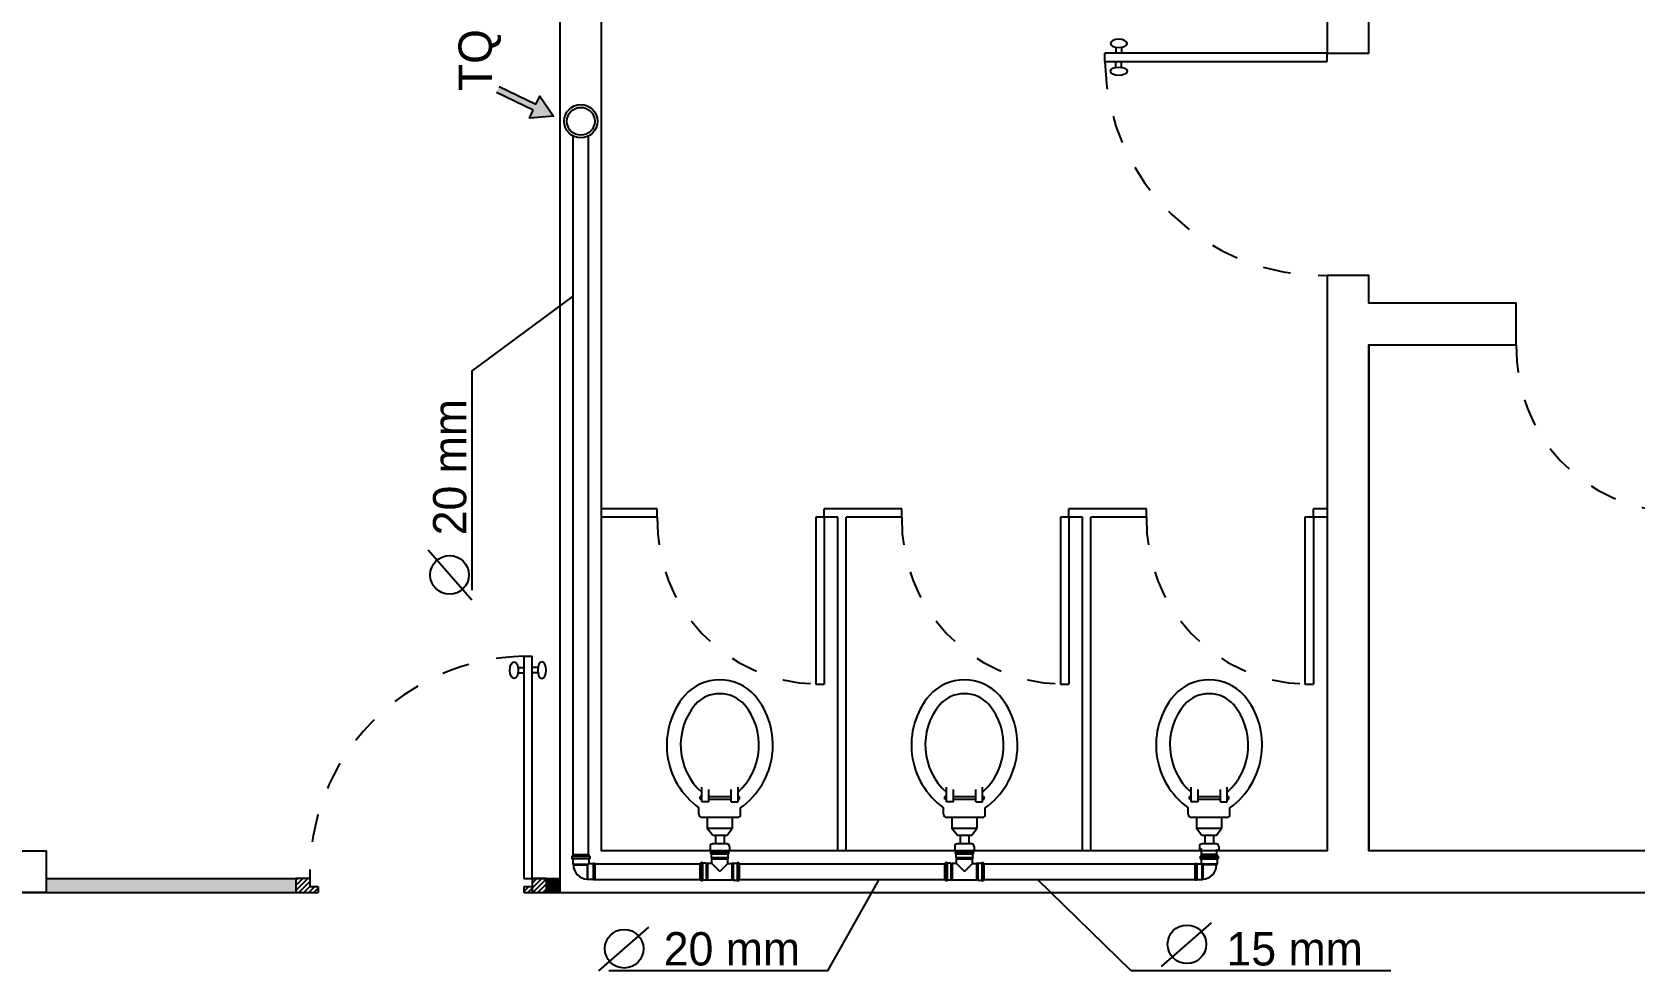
# Model space of a CAD drawing. Header units: millimetres. Extents: x 860.9 to 916.6, y 418 to 464.8.
# Drawn here: x 874.12 to 879.89, y 456.4 to 459.78 of the extents above; entities that cross this region are included whole.
import ezdxf

# ---------------------------------------------------------------- set-up
doc = ezdxf.new("R2010")
doc.units = ezdxf.units.MM
doc.linetypes.add('ACAD_ISO03W100', pattern=[30, 12, -18])
for name, color, linetype in [('can02', 2, 'Continuous'), ('ESQUADRIAS', 2, 'Continuous'), ('Fios', 10, 'Continuous'), ('Janela', 2, 'Continuous'), ('pena 01', 1, 'Continuous'), ('pena02', 2, 'Continuous'), ('pena04', 4, 'Continuous'), ('texto hidro', 1, 'Continuous'), ('TIGRECAD', 1, 'Continuous')]:
    doc.layers.add(name, color=color, linetype=linetype)
doc.styles.get("Standard").update_dxf_attribs({"font": 'ERASLGHT.TTF'})

msp = doc.modelspace()

# ---------------------------------------------------------------- hatches: boundary and pattern name
at = {"layer": 'pena02'}
for points in [[(875.0718, 456.6864), (875.0718, 456.7364), (874.1735, 456.7364), (874.1735, 456.6864)], [(875.9718, 456.7364), (875.9718, 456.6864), (876.0218, 456.6864), (876.0218, 456.7364)]]:
    msp.add_hatch(color=0, dxfattribs=at).paths.add_polyline_path(points)
h = msp.add_hatch(dxfattribs=at)
h.set_pattern_fill('LINE', color=0, scale=0.004, angle=45, style=0)
h.set_pattern_definition([(225, (2893.970773, 2397.98538), (0.00898025612, -0.00898025612), [])])
h.paths.add_polyline_path([(875.0718, 456.7364), (875.0718, 456.6864), (875.1518, 456.6864), (875.1518, 456.7064), (875.1218, 456.7064), (875.1218, 456.7364)])
h = msp.add_hatch(dxfattribs=at)
h.set_pattern_fill('LINE', color=0, scale=0.004, angle=45, style=0)
h.set_pattern_definition([(225, (2893.770773, 2397.98538), (0.00898025612, -0.00898025612), [])])
h.paths.add_polyline_path([(875.9718, 456.7364), (875.9718, 456.6864), (875.8918, 456.6864), (875.8918, 456.7064), (875.9218, 456.7064), (875.9218, 456.7364)])
at = {"layer": 'texto hidro'}
msp.add_hatch(color=256, dxfattribs=at).paths.add_polyline_path([(875.912, 459.4728), (875.9259, 459.5017), (875.7932, 459.5653), (875.8029, 459.5856), (875.9356, 459.522), (875.9495, 459.551), (875.9985, 459.4794)])

# ---------------------------------------------------------------- linework, layer by layer
at = {"layer": 'can02', "color": 0}
msp.add_line((878.9318, 458.6564), (878.9318, 456.8364), dxfattribs=at)
for points in [[(880.1318, 456.6864), (880.1318, 456.8364), (878.9318, 456.8364), (878.9318, 458.6564), (879.4618, 458.6564), (879.4618, 458.8064), (878.9318, 458.8064), (878.9318, 458.9064), (878.7818, 458.9064), (878.7818, 456.8364), (876.1718, 456.8364), (876.1718, 462.6864), (876.5768, 462.6864), (876.5768, 462.8364), (874.1735, 462.8364), (874.1735, 463.8364), (874.0235, 463.8364), (874.0235, 462.8364), (873.5276, 462.8364), (873.5276, 462.6864), (876.0218, 462.6864), (876.0218, 456.6864)], [(878.7818, 460.0464), (878.7818, 459.7064), (878.9318, 459.7064), (878.9318, 460.7364), (879.0318, 460.7364), (879.0318, 460.8864), (878.7818, 460.8864), (878.7818, 460.1964), (878.1318, 460.1964), (878.1318, 462.6864), (878.53, 462.6864), (878.53, 462.8364), (877.5768, 462.8364), (877.5768, 462.6864), (877.9818, 462.6864), (877.9818, 460.0464)]]:
    msp.add_lwpolyline(points, close=True, dxfattribs=at)
at = {"layer": 'ESQUADRIAS', "color": 0}
for p, q in [((876.3718, 458.0664), (876.1718, 458.0664)), ((876.3718, 458.0364), (876.1718, 458.0364)), ((876.3718, 458.0364), (876.3718, 458.0664)), ((876.9718, 458.0364), (876.9418, 458.0364)), ((876.9718, 458.0364), (876.9718, 458.0664)), ((877.2518, 458.0664), (876.9718, 458.0664)), ((877.0218, 458.0364), (876.9718, 458.0364)), ((877.0218, 456.8364), (877.0218, 458.0364)), ((877.0518, 456.8364), (877.0518, 458.0364)), ((877.2518, 458.0364), (877.0518, 458.0364)), ((877.2518, 458.0364), (877.2518, 458.0664)), ((877.8518, 458.0364), (877.8218, 458.0364)), ((878.1318, 458.0664), (877.8518, 458.0664)), ((877.8518, 458.0364), (877.8518, 458.0664)), ((877.9018, 458.0364), (877.8518, 458.0364)), ((877.9018, 456.8364), (877.9018, 458.0364)), ((877.9318, 456.8364), (877.9318, 458.0364)), ((878.1318, 458.0364), (877.9318, 458.0364)), ((878.1318, 458.0364), (878.1318, 458.0664)), ((878.7318, 458.0364), (878.7018, 458.0364)), ((878.7818, 458.0664), (878.7318, 458.0664)), ((878.7318, 458.0364), (878.7318, 458.0664)), ((878.7818, 458.0364), (878.7318, 458.0364))]:
    msp.add_line(p, q, dxfattribs=at)
at = {"layer": 'Fios', "color": 0}
for p, q in [((876.5319, 457.0126), (876.5319, 457.0657)), ((876.557, 457.0126), (876.557, 457.0566)), ((876.6373, 457.0126), (876.6373, 457.0566)), ((876.6623, 457.0126), (876.6623, 457.0657)), ((877.4119, 457.0126), (877.4119, 457.0657)), ((877.437, 457.0126), (877.437, 457.0566)), ((877.5173, 457.0126), (877.5173, 457.0566)), ((877.5423, 457.0126), (877.5423, 457.0657)), ((878.2919, 457.0126), (878.2919, 457.0657)), ((878.317, 457.0126), (878.317, 457.0566)), ((878.3973, 457.0126), (878.3973, 457.0566)), ((878.4223, 457.0126), (878.4223, 457.0657)), ((876.526, 457.0216), (876.526, 457.0323)), ((876.5319, 457.0323), (876.526, 457.0323)), ((876.5319, 457.0216), (876.526, 457.0216)), ((876.557, 457.0126), (876.5319, 457.0126)), ((876.557, 457.0323), (876.6373, 457.0323)), ((876.557, 457.0216), (876.6373, 457.0216)), ((876.6373, 457.0126), (876.6623, 457.0126)), ((876.6623, 457.0323), (876.6682, 457.0323)), ((876.6623, 457.0216), (876.6682, 457.0216)), ((876.6682, 457.0216), (876.6682, 457.0323)), ((877.4119, 457.0323), (877.406, 457.0323)), ((877.406, 457.0216), (877.406, 457.0323)), ((877.4119, 457.0216), (877.406, 457.0216)), ((877.437, 457.0126), (877.4119, 457.0126)), ((877.437, 457.0323), (877.5173, 457.0323)), ((877.437, 457.0216), (877.5173, 457.0216)), ((877.5173, 457.0126), (877.5423, 457.0126)), ((877.5423, 457.0323), (877.5482, 457.0323)), ((877.5423, 457.0216), (877.5482, 457.0216)), ((877.5482, 457.0216), (877.5482, 457.0323)), ((878.286, 457.0216), (878.286, 457.0323)), ((878.2919, 457.0323), (878.286, 457.0323)), ((878.2919, 457.0216), (878.286, 457.0216)), ((878.317, 457.0126), (878.2919, 457.0126)), ((878.317, 457.0323), (878.3973, 457.0323)), ((878.317, 457.0216), (878.3973, 457.0216)), ((878.3973, 457.0126), (878.4223, 457.0126)), ((878.4223, 457.0323), (878.4282, 457.0323)), ((878.4223, 457.0216), (878.4282, 457.0216)), ((878.4282, 457.0216), (878.4282, 457.0323)), ((876.5218, 456.9677), (876.5218, 456.9912)), ((876.6605, 456.9564), (876.5331, 456.9564)), ((876.5518, 456.9564), (876.5518, 456.9164)), ((876.6418, 456.9564), (876.6418, 456.9164)), ((876.6718, 456.9677), (876.6718, 456.9912)), ((877.4018, 456.9677), (877.4018, 456.9912)), ((877.5405, 456.9564), (877.4131, 456.9564)), ((877.4318, 456.9564), (877.4318, 456.9164)), ((877.5218, 456.9564), (877.5218, 456.9164)), ((877.5518, 456.9677), (877.5518, 456.9912)), ((878.2818, 456.9677), (878.2818, 456.9912)), ((878.4205, 456.9564), (878.2931, 456.9564)), ((878.3118, 456.9564), (878.3118, 456.9164)), ((878.4018, 456.9564), (878.4018, 456.9164)), ((878.4318, 456.9677), (878.4318, 456.9912)), ((876.5713, 456.8914), (876.5518, 456.9164)), ((876.6418, 456.9164), (876.5518, 456.9164)), ((876.6223, 456.8914), (876.5713, 456.8914)), ((876.5813, 456.8914), (876.5813, 456.8614)), ((876.6123, 456.8914), (876.6123, 456.8614)), ((876.6223, 456.8914), (876.6418, 456.9164)), ((877.4513, 456.8914), (877.4318, 456.9164)), ((877.5218, 456.9164), (877.4318, 456.9164)), ((877.5023, 456.8914), (877.4513, 456.8914)), ((877.4613, 456.8914), (877.4613, 456.8614)), ((877.4923, 456.8914), (877.4923, 456.8614)), ((877.5023, 456.8914), (877.5218, 456.9164)), ((878.4018, 456.9164), (878.3118, 456.9164)), ((878.3313, 456.8914), (878.3118, 456.9164)), ((878.3823, 456.8914), (878.3313, 456.8914)), ((878.3413, 456.8914), (878.3413, 456.8614)), ((878.3723, 456.8914), (878.3723, 456.8614)), ((878.3823, 456.8914), (878.4018, 456.9164)), ((876.5618, 456.8514), (876.5618, 456.8364)), ((876.6318, 456.8364), (876.5618, 456.8364)), ((876.6218, 456.8614), (876.5718, 456.8614)), ((876.6318, 456.8514), (876.6318, 456.8364)), ((877.4418, 456.8514), (877.4418, 456.8364)), ((877.5118, 456.8364), (877.4418, 456.8364)), ((877.5018, 456.8614), (877.4518, 456.8614)), ((877.5118, 456.8514), (877.5118, 456.8364)), ((878.3218, 456.8514), (878.3218, 456.8364)), ((878.3918, 456.8364), (878.3218, 456.8364)), ((878.3818, 456.8614), (878.3318, 456.8614)), ((878.3918, 456.8514), (878.3918, 456.8364))]:
    msp.add_line(p, q, dxfattribs=at)
for centre, radius, start, end in [((876.5968, 457.2822), 0.1695, 41.99608, 138.00392), ((876.5968, 457.2822), 0.1195, 41.99608, 138.00392), ((877.4768, 457.2822), 0.1695, 41.99608, 138.00392), ((877.4768, 457.2822), 0.1195, 41.99608, 138.00392), ((878.3568, 457.2822), 0.1695, 41.99608, 138.00392), ((878.3568, 457.2822), 0.1195, 41.99608, 138.00392), ((876.6836, 457.217), 0.2778, 139.97477, 234.38301), ((876.6836, 457.217), 0.2278, 139.97477, 228.25693), ((876.51, 457.217), 0.2278, 311.95995, 40.02523), ((876.51, 457.217), 0.2778, 305.61699, 40.02523), ((877.5636, 457.217), 0.2778, 139.97477, 234.38301), ((877.5636, 457.217), 0.2278, 139.97477, 228.25693), ((877.39, 457.217), 0.2278, 311.95995, 40.02523), ((877.39, 457.217), 0.2778, 305.61699, 40.02523), ((878.4436, 457.217), 0.2778, 139.97477, 234.38301), ((878.4436, 457.217), 0.2278, 139.97477, 228.25693), ((878.27, 457.217), 0.2278, 311.95995, 40.02523), ((878.27, 457.217), 0.2778, 305.61699, 40.02523), ((876.5331, 456.9677), 0.0113, 180, 270), ((876.6605, 456.9677), 0.0113, 270, 0), ((877.4131, 456.9677), 0.0113, 180, 270), ((877.5405, 456.9677), 0.0113, 270, 0), ((878.2931, 456.9677), 0.0113, 180, 270), ((878.4205, 456.9677), 0.0113, 270, 0), ((876.5718, 456.8514), 0.01, 90, 180), ((876.6218, 456.8514), 0.01, 0, 90), ((877.4518, 456.8514), 0.01, 90, 180), ((877.5018, 456.8514), 0.01, 0, 90), ((878.3318, 456.8514), 0.01, 90, 180), ((878.3818, 456.8514), 0.01, 0, 90)]:
    msp.add_arc(centre, radius, start, end, dxfattribs=at)
at = {"layer": 'Janela', "color": 0}
for p, q in [((876.9418, 458.0364), (876.9418, 457.4364)), ((876.9718, 458.0364), (876.9718, 457.4364)), ((877.8218, 458.0364), (877.8218, 457.4364)), ((877.8518, 458.0364), (877.8518, 457.4364)), ((878.7018, 458.0364), (878.7018, 457.4364)), ((878.7318, 458.0364), (878.7318, 457.4364)), ((876.9418, 457.4364), (876.9718, 457.4364)), ((877.8218, 457.4364), (877.8518, 457.4364)), ((878.7018, 457.4364), (878.7318, 457.4364))]:
    msp.add_line(p, q, dxfattribs=at)
at = {"layer": 'pena 01', "color": 0, "linetype": 'ACAD_ISO03W100', "ltscale": 0.005}
for centre, radius, start, end in [((878.7668, 459.6914), 0.7851, 181.09469, 271.09469), ((880.0468, 458.6414), 0.5852, 178.5312, 268.5312), ((876.9568, 458.0214), 0.5852, 178.5312, 268.5312), ((877.8368, 458.0214), 0.5852, 178.5312, 268.5312), ((878.7168, 458.0214), 0.5852, 178.5312, 268.5312), ((875.9068, 456.7514), 0.7851, 91.09469, 181.09469)]:
    msp.add_arc(centre, radius, start, end, dxfattribs=at)
at = {"layer": 'pena02', "color": 0}
for p, q in [((877.9818, 459.6764), (877.9818, 459.7064)), ((878.7818, 459.7064), (877.9818, 459.7064)), ((878.0218, 459.7272), (878.0218, 459.7064)), ((878.0418, 459.7272), (878.0418, 459.7064)), ((878.7818, 459.6764), (878.7818, 459.7064)), ((877.9818, 459.6764), (878.7818, 459.6764)), ((878.0218, 459.6555), (878.0218, 459.6764)), ((878.0418, 459.6555), (878.0418, 459.6764)), ((875.8918, 457.5364), (875.8918, 456.7364)), ((875.8918, 457.5364), (875.9218, 457.5364)), ((875.9218, 456.7364), (875.9218, 457.5364)), ((875.8709, 457.4964), (875.8918, 457.4964)), ((875.8709, 457.4764), (875.8918, 457.4764)), ((875.9427, 457.4964), (875.9218, 457.4964)), ((875.9427, 457.4764), (875.9218, 457.4764)), ((874.1735, 456.7364), (875.0718, 456.7364)), ((875.1218, 456.7364), (875.0718, 456.7364)), ((875.0718, 456.7364), (875.0718, 456.6864)), ((875.1218, 456.7364), (875.1218, 456.7064)), ((875.8918, 456.7364), (875.9718, 456.7364)), ((875.8918, 456.7364), (875.9218, 456.7364)), ((875.9718, 456.7364), (875.9218, 456.7364)), ((875.9218, 456.7364), (875.9218, 456.7064)), ((875.9218, 456.7364), (875.9218, 456.6864)), ((875.9718, 456.7364), (875.9718, 456.6864)), ((875.9718, 456.7364), (876.0218, 456.7364)), ((867.7901, 456.6864), (875.0718, 456.6864)), ((875.0718, 456.6864), (875.1518, 456.6864)), ((875.1518, 456.7064), (875.1218, 456.7064)), ((875.1518, 456.7064), (875.1518, 456.6864)), ((875.9218, 456.7064), (875.8918, 456.7064)), ((875.8918, 456.7064), (875.8918, 456.6864)), ((875.8918, 456.6864), (875.9718, 456.6864)), ((875.9718, 456.6864), (876.0218, 456.6864))]:
    msp.add_line(p, q, dxfattribs=at)
at = {"layer": 'pena02', "color": 0, "extrusion": (0, 0, -1)}
for centre, major_axis in [((878.0318, 459.7414), (-0.03, 0)), ((875.9568, 457.4864), (0, 0.03))]:
    msp.add_ellipse(centre, major_axis=major_axis, ratio=0.5, dxfattribs=at)
at = {"layer": 'pena02', "color": 0}
for centre, major_axis in [((878.0318, 459.6414), (-0.03, 0)), ((875.8568, 457.4864), (0, 0.03))]:
    msp.add_ellipse(centre, major_axis=major_axis, ratio=0.5, dxfattribs=at)
at = {"layer": 'pena04', "color": 0}
msp.add_lwpolyline([(874.0235, 456.6864), (874.0235, 456.8364), (874.1735, 456.8364), (874.1735, 456.6864)], close=True, dxfattribs=at)
at = {"layer": 'texto hidro'}
for p, q in [((875.9259, 459.5017), (875.7932, 459.5653)), ((875.9356, 459.522), (875.8029, 459.5856))]:
    msp.add_line(p, q, dxfattribs=at)
msp.add_lwpolyline([(875.9356, 459.522), (875.9495, 459.551), (875.9985, 459.4794), (875.912, 459.4728), (875.9259, 459.5017)], dxfattribs=at)
for radius in [0.06, 0.05]:
    msp.add_circle((876.0968, 459.4614), radius, dxfattribs=at)
at = {"layer": 'TIGRECAD'}
for p, q in [((876.0691, 456.8225), (876.0691, 459.4081)), ((876.1245, 456.8225), (876.1245, 459.4081)), ((875.7047, 458.5622), (876.0681, 458.8311)), ((875.7047, 458.5622), (875.7047, 457.7739)), ((875.7047, 457.7378), (875.5475, 457.9176)), ((876.0681, 456.8225), (876.0681, 456.8185)), ((876.0681, 456.8225), (876.1255, 456.8225)), ((876.1255, 456.8225), (876.1255, 456.8185)), ((876.5644, 456.8272), (876.5644, 456.8301)), ((876.5661, 456.8315), (876.5658, 456.8315)), ((876.5658, 456.8315), (876.6278, 456.8315)), ((876.5661, 456.8257), (876.5658, 456.8257)), ((876.5658, 456.8257), (876.6278, 456.8257)), ((876.5665, 456.8319), (876.5665, 456.834)), ((876.6271, 456.834), (876.5665, 456.834)), ((876.5665, 456.812), (876.5665, 456.8253)), ((876.6271, 456.8319), (876.6271, 456.834)), ((876.6271, 456.812), (876.6271, 456.8253)), ((876.6275, 456.8315), (876.6278, 456.8315)), ((876.6275, 456.8257), (876.6278, 456.8257)), ((876.6292, 456.8272), (876.6292, 456.8301)), ((877.4444, 456.8272), (877.4444, 456.8301)), ((877.4461, 456.8315), (877.4458, 456.8315)), ((877.4458, 456.8315), (877.5078, 456.8315)), ((877.4461, 456.8257), (877.4458, 456.8257)), ((877.4458, 456.8257), (877.5078, 456.8257)), ((877.4465, 456.8319), (877.4465, 456.834)), ((877.5071, 456.834), (877.4465, 456.834)), ((877.4465, 456.812), (877.4465, 456.8253)), ((877.5071, 456.8319), (877.5071, 456.834)), ((877.5071, 456.812), (877.5071, 456.8253)), ((877.5075, 456.8315), (877.5078, 456.8315)), ((877.5075, 456.8257), (877.5078, 456.8257)), ((877.5092, 456.8272), (877.5092, 456.8301)), ((878.3281, 456.8225), (878.3281, 456.8185)), ((878.3855, 456.8225), (878.3281, 456.8225)), ((878.3291, 456.8225), (878.3291, 456.8447)), ((878.3845, 456.8225), (878.3845, 456.8424)), ((878.3855, 456.8225), (878.3855, 456.8185)), ((876.0642, 456.8154), (876.0642, 456.8092)), ((876.0652, 456.8167), (876.0672, 456.8172)), ((876.0654, 456.8079), (876.067, 456.8078)), ((876.1281, 456.8154), (876.0655, 456.8154)), ((876.0655, 456.8092), (876.1281, 456.8092)), ((876.1255, 456.8175), (876.0681, 456.8175)), ((876.1255, 456.8077), (876.0681, 456.8077)), ((876.0681, 456.8065), (876.0681, 456.788)), ((876.0681, 456.788), (876.1229, 456.788)), ((876.0681, 456.788), (876.07, 456.7862)), ((876.07, 456.7862), (876.1199, 456.7862)), ((876.07, 456.7862), (876.07, 456.7858)), ((876.1215, 456.7872), (876.1199, 456.7862)), ((876.1199, 456.7862), (876.1199, 456.7346)), ((876.1215, 456.7872), (876.1255, 456.7897)), ((876.1215, 456.733), (876.1215, 456.7872)), ((876.1255, 456.8065), (876.1255, 456.7897)), ((876.141, 456.7897), (876.1255, 456.7897)), ((876.1284, 456.8167), (876.1264, 456.8172)), ((876.1282, 456.8079), (876.1267, 456.8078)), ((876.1294, 456.8154), (876.1294, 456.8092)), ((876.1423, 456.791), (876.141, 456.7897)), ((876.141, 456.7897), (876.141, 456.733)), ((876.1475, 456.791), (876.1423, 456.791)), ((876.1423, 456.791), (876.1423, 456.7317)), ((876.1475, 456.791), (876.1475, 456.7317)), ((876.1475, 456.7897), (876.5264, 456.7897)), ((876.5264, 456.7311), (876.5264, 456.7917)), ((876.5284, 456.7917), (876.5264, 456.7917)), ((876.5289, 456.7924), (876.5289, 456.7304)), ((876.5332, 456.7938), (876.5303, 456.7938)), ((876.5346, 456.7924), (876.5346, 456.7304)), ((876.5483, 456.7917), (876.5351, 456.7917)), ((876.5483, 456.7917), (876.5483, 456.7311)), ((876.5485, 456.7916), (876.553, 456.7904)), ((876.5678, 456.7904), (876.553, 456.7904)), ((876.553, 456.7904), (876.553, 456.7323)), ((876.5665, 456.812), (876.6271, 456.812)), ((876.5666, 456.8119), (876.5678, 456.8074)), ((876.5678, 456.7904), (876.5678, 456.8074)), ((876.5678, 456.8074), (876.6258, 456.8074)), ((876.5678, 456.7904), (876.5968, 456.7614)), ((876.6258, 456.7904), (876.5968, 456.7614)), ((876.6271, 456.8119), (876.6258, 456.8074)), ((876.6258, 456.7904), (876.6258, 456.8074)), ((876.6258, 456.7904), (876.6406, 456.7904)), ((876.6451, 456.7916), (876.6406, 456.7904)), ((876.6406, 456.7904), (876.6406, 456.7323)), ((876.6453, 456.7917), (876.6585, 456.7917)), ((876.6453, 456.7917), (876.6453, 456.7311)), ((876.659, 456.7924), (876.659, 456.7304)), ((876.6604, 456.7938), (876.6633, 456.7938)), ((876.6647, 456.7924), (876.6647, 456.7304)), ((876.6652, 456.7917), (876.6672, 456.7917)), ((876.6672, 456.7311), (876.6672, 456.7917)), ((876.6672, 456.7897), (877.4064, 456.7897)), ((877.4064, 456.7311), (877.4064, 456.7917)), ((877.4084, 456.7917), (877.4064, 456.7917)), ((877.4089, 456.7924), (877.4089, 456.7304)), ((877.4132, 456.7938), (877.4103, 456.7938)), ((877.4146, 456.7924), (877.4146, 456.7304)), ((877.4283, 456.7917), (877.4151, 456.7917)), ((877.4283, 456.7917), (877.4283, 456.7311)), ((877.4285, 456.7916), (877.433, 456.7904)), ((877.4478, 456.7904), (877.433, 456.7904)), ((877.433, 456.7904), (877.433, 456.7323)), ((877.4465, 456.812), (877.5071, 456.812)), ((877.4466, 456.8119), (877.4478, 456.8074)), ((877.4478, 456.7904), (877.4478, 456.8074)), ((877.4478, 456.8074), (877.5058, 456.8074)), ((877.4478, 456.7904), (877.4768, 456.7614)), ((877.5058, 456.7904), (877.4768, 456.7614)), ((877.5071, 456.8119), (877.5058, 456.8074)), ((877.5058, 456.7904), (877.5058, 456.8074)), ((877.5058, 456.7904), (877.5206, 456.7904)), ((877.5251, 456.7916), (877.5206, 456.7904)), ((877.5206, 456.7904), (877.5206, 456.7323)), ((877.5253, 456.7917), (877.5385, 456.7917)), ((877.5253, 456.7917), (877.5253, 456.7311)), ((877.539, 456.7924), (877.539, 456.7304)), ((877.5404, 456.7938), (877.5433, 456.7938)), ((877.5447, 456.7924), (877.5447, 456.7304)), ((877.5452, 456.7917), (877.5472, 456.7917)), ((877.5472, 456.7311), (877.5472, 456.7917)), ((877.5472, 456.7897), (878.3061, 456.7897)), ((878.3061, 456.791), (878.3061, 456.7317)), ((878.3061, 456.791), (878.3113, 456.791)), ((878.3113, 456.791), (878.3113, 456.7317)), ((878.3113, 456.791), (878.3126, 456.7897)), ((878.3126, 456.7897), (878.3126, 456.733)), ((878.3126, 456.7897), (878.3281, 456.7897)), ((878.3242, 456.8154), (878.3242, 456.8092)), ((878.3252, 456.8167), (878.3272, 456.8172)), ((878.3254, 456.8079), (878.327, 456.8078)), ((878.3255, 456.8154), (878.3881, 456.8154)), ((878.3881, 456.8092), (878.3255, 456.8092)), ((878.3281, 456.8175), (878.3855, 456.8175)), ((878.3281, 456.8077), (878.3855, 456.8077)), ((878.3281, 456.8065), (878.3281, 456.7897)), ((878.3321, 456.7872), (878.3281, 456.7897)), ((878.3855, 456.788), (878.3308, 456.788)), ((878.3321, 456.733), (878.3321, 456.7872)), ((878.3321, 456.7872), (878.3337, 456.7862)), ((878.3337, 456.7862), (878.3337, 456.7346)), ((878.3836, 456.7862), (878.3337, 456.7862)), ((878.3855, 456.788), (878.3836, 456.7862)), ((878.3836, 456.7862), (878.3836, 456.7858)), ((878.3855, 456.8065), (878.3855, 456.788)), ((878.3884, 456.8167), (878.3864, 456.8172)), ((878.3882, 456.8079), (878.3867, 456.8078)), ((878.3894, 456.8154), (878.3894, 456.8092)), ((876.1215, 456.733), (876.1199, 456.7346)), ((876.141, 456.733), (876.1215, 456.733)), ((876.1423, 456.7317), (876.141, 456.733)), ((876.1475, 456.7317), (876.1423, 456.7317)), ((876.1475, 456.733), (876.5264, 456.733)), ((876.5284, 456.7311), (876.5264, 456.7311)), ((876.5289, 456.7307), (876.5289, 456.7304)), ((876.5332, 456.7289), (876.5303, 456.7289)), ((876.5346, 456.7307), (876.5346, 456.7304)), ((876.5483, 456.7311), (876.5351, 456.7311)), ((876.5485, 456.7311), (876.553, 456.7323)), ((876.553, 456.7323), (876.6406, 456.7323)), ((876.6451, 456.7311), (876.6406, 456.7323)), ((876.6453, 456.7311), (876.6585, 456.7311)), ((876.659, 456.7307), (876.659, 456.7304)), ((876.6604, 456.7289), (876.6633, 456.7289)), ((876.6647, 456.7307), (876.6647, 456.7304)), ((876.6652, 456.7311), (876.6672, 456.7311)), ((876.6672, 456.733), (877.4064, 456.733)), ((876.9858, 456.4041), (877.1703, 456.733)), ((877.4084, 456.7311), (877.4064, 456.7311)), ((877.4089, 456.7307), (877.4089, 456.7304)), ((877.4132, 456.7289), (877.4103, 456.7289)), ((877.4146, 456.7307), (877.4146, 456.7304)), ((877.4283, 456.7311), (877.4151, 456.7311)), ((877.4285, 456.7311), (877.433, 456.7323)), ((877.433, 456.7323), (877.5206, 456.7323)), ((877.5251, 456.7311), (877.5206, 456.7323)), ((877.5253, 456.7311), (877.5385, 456.7311)), ((877.539, 456.7307), (877.539, 456.7304)), ((877.5404, 456.7289), (877.5433, 456.7289)), ((877.5447, 456.7307), (877.5447, 456.7304)), ((877.5452, 456.7311), (877.5472, 456.7311)), ((877.5472, 456.733), (878.3061, 456.733)), ((878.077, 456.4041), (877.7396, 456.733)), ((878.3061, 456.7317), (878.3113, 456.7317)), ((878.3113, 456.7317), (878.3126, 456.733)), ((878.3126, 456.733), (878.3321, 456.733)), ((878.3321, 456.733), (878.3337, 456.7346)), ((876.1614, 456.4041), (876.3412, 456.5613)), ((878.1857, 456.42), (878.3655, 456.5772)), ((876.9858, 456.4041), (876.1974, 456.4041)), ((878.2217, 456.4041), (878.077, 456.4041)), ((879.0101, 456.4041), (878.2217, 456.4041))]:
    msp.add_line(p, q, dxfattribs=at)
for centre in [(875.6248, 457.8292), (876.2528, 456.484), (878.2771, 456.4999)]:
    msp.add_circle(centre, 0.0695, dxfattribs=at)
for centre, radius, start, end in [((876.5658, 456.8301), 0.00142, 90.00018, 180.00018), ((876.5658, 456.8272), 0.00142, 180, 270), ((876.5661, 456.8319), 0.000436, 270, 360), ((876.5661, 456.8253), 0.000436, 0, 90), ((876.6275, 456.8319), 0.000436, 180, 270), ((876.6275, 456.8253), 0.000436, 90, 180), ((876.6278, 456.8301), 0.00142, 359.99982, 89.99982), ((876.6278, 456.8272), 0.00142, 270, 360), ((877.4458, 456.8301), 0.00142, 90.00018, 180.00018), ((877.4458, 456.8272), 0.00142, 180, 270), ((877.4461, 456.8319), 0.000436, 270, 360), ((877.4461, 456.8253), 0.000436, 0, 90), ((877.5075, 456.8319), 0.000436, 180, 270), ((877.5075, 456.8253), 0.000436, 90, 180), ((877.5078, 456.8301), 0.00142, 359.99982, 89.99982), ((877.5078, 456.8272), 0.00142, 270, 360), ((876.0655, 456.8154), 0.0013, 105, 180), ((876.0655, 456.8092), 0.0013, 180, 265), ((876.0668, 456.8065), 0.0013, 0, 85), ((876.0668, 456.8185), 0.0013, 285, 0), ((876.1212, 456.7858), 0.0512, 180, 268.52669), ((876.1268, 456.8185), 0.0013, 180, 255), ((876.1268, 456.8065), 0.0013, 95, 180), ((876.1281, 456.8092), 0.0013, 275, 0), ((876.1281, 456.8154), 0.0013, 0, 75), ((876.5284, 456.7921), 0.000436, 270, 360), ((876.5303, 456.7924), 0.00142, 90, 180), ((876.5332, 456.7924), 0.00142, 0, 90), ((876.5351, 456.7921), 0.000436, 180, 270), ((876.6585, 456.7921), 0.000436, 270, 360), ((876.6604, 456.7924), 0.00142, 90, 180), ((876.6633, 456.7924), 0.00142, 0, 90), ((876.6652, 456.7921), 0.000436, 180, 270), ((877.4084, 456.7921), 0.000436, 270, 360), ((877.4103, 456.7924), 0.00142, 90, 180), ((877.4132, 456.7924), 0.00142, 0, 90), ((877.4151, 456.7921), 0.000436, 180, 270), ((877.5385, 456.7921), 0.000436, 270, 360), ((877.5404, 456.7924), 0.00142, 90, 180), ((877.5433, 456.7924), 0.00142, 0, 90), ((877.5452, 456.7921), 0.000436, 180, 270), ((878.3255, 456.8154), 0.0013, 105, 180), ((878.3255, 456.8092), 0.0013, 180, 265), ((878.3268, 456.8065), 0.0013, 0, 85), ((878.3268, 456.8185), 0.0013, 285, 0), ((878.3324, 456.7858), 0.0512, 271.47331, 0), ((878.3868, 456.8185), 0.0013, 180, 255), ((878.3868, 456.8065), 0.0013, 95, 180), ((878.3881, 456.8092), 0.0013, 275, 0), ((878.3881, 456.8154), 0.0013, 0, 75), ((876.5284, 456.7307), 0.000436, 0, 90), ((876.5303, 456.7304), 0.00142, 180, 270), ((876.5332, 456.7304), 0.00142, 270, 360), ((876.5351, 456.7307), 0.000436, 90, 180), ((876.6585, 456.7307), 0.000436, 0, 90), ((876.6604, 456.7304), 0.00142, 180, 270), ((876.6633, 456.7304), 0.00142, 270, 360), ((876.6652, 456.7307), 0.000436, 90, 180), ((877.4084, 456.7307), 0.000436, 0, 90), ((877.4103, 456.7304), 0.00142, 180, 270), ((877.4132, 456.7304), 0.00142, 270, 360), ((877.4151, 456.7307), 0.000436, 90, 180), ((877.5385, 456.7307), 0.000436, 0, 90), ((877.5404, 456.7304), 0.00142, 180, 270), ((877.5433, 456.7304), 0.00142, 270, 360), ((877.5452, 456.7307), 0.000436, 90, 180)]:
    msp.add_arc(centre, radius, start, end, dxfattribs=at)

# ---------------------------------------------------------------- texts
at = {"layer": 'texto hidro', "char_height": 0.12, "width": 11.620401, "attachment_point": 1, "rotation": 90}
for s, insert in [('{\\fEras Demi ITC|b0|i0|c0|p34;TQ 20 mm}', (875.6569, 459.5698)), ('{\\fEras Demi ITC|b0|i0|c0|p34;20 mm}', (875.5651, 457.9715))]:
    msp.add_mtext(s, dxfattribs=dict(at, insert=insert))
at = {"layer": 'texto hidro', "char_height": 0.12, "width": 11.620401, "attachment_point": 1}
for s, insert in [('{\\fEras Demi ITC|b0|i0|c0|p34;20 mm}', (876.3951, 456.5437)), ('{\\fEras Demi ITC|b0|i0|c0|p34;15 mm}', (878.4194, 456.5437))]:
    msp.add_mtext(s, dxfattribs=dict(at, insert=insert))

doc.saveas('drawing.dxf')
